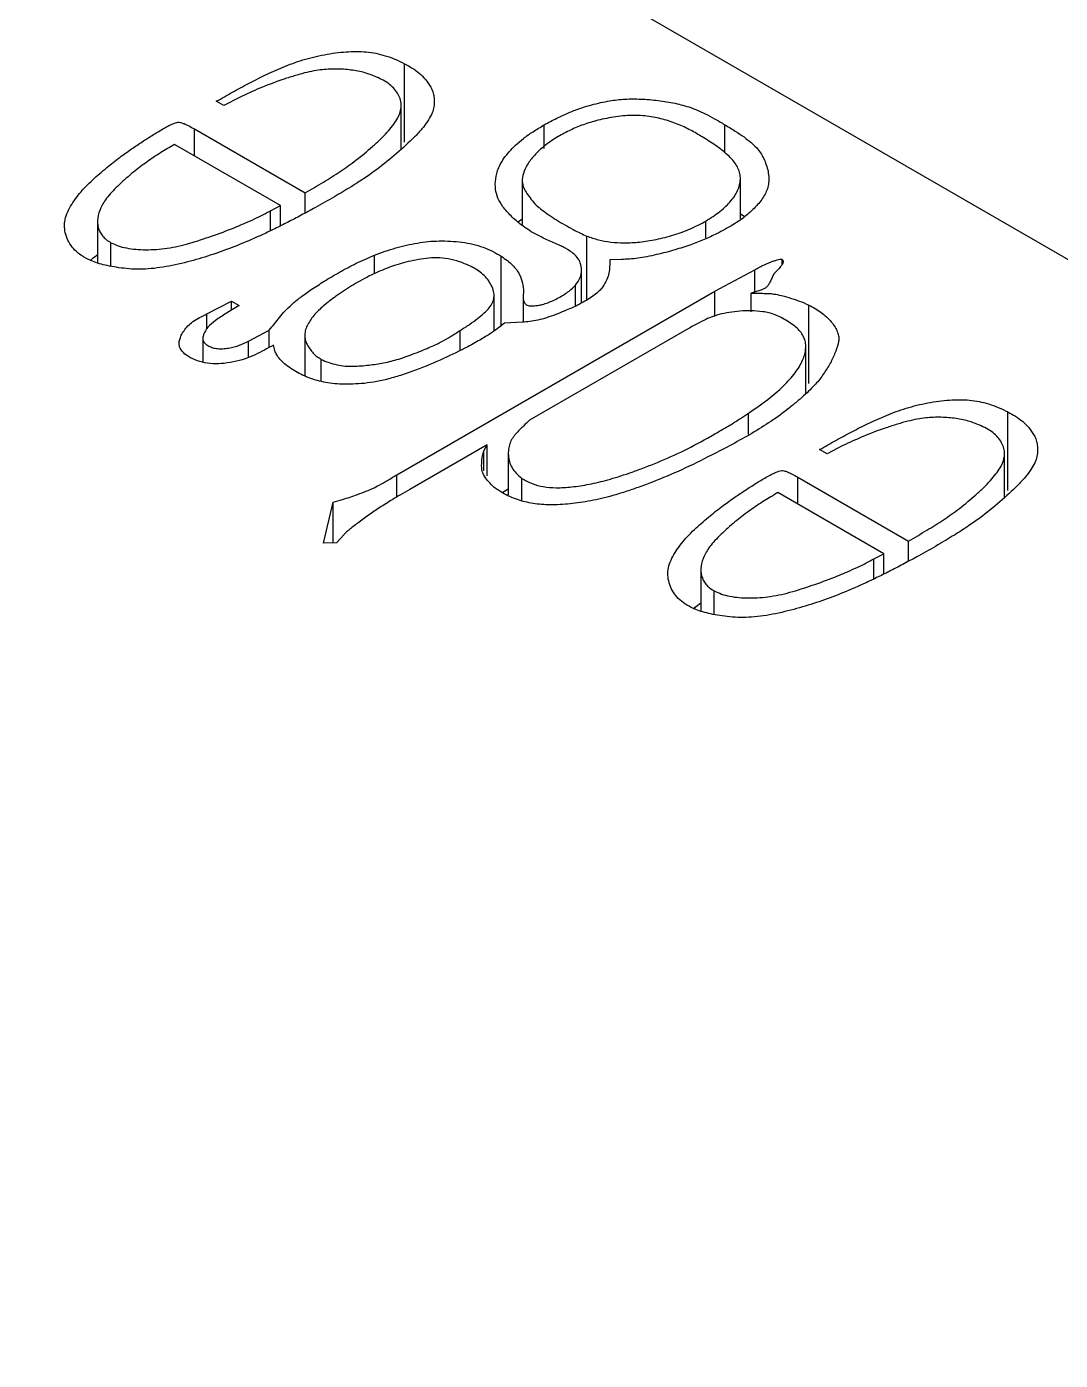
# Model space of a CAD drawing. Header units: millimetres. Extents: x 0 to 210, y 0 to 297.
# Drawn here: x 165.54 to 170.92, y 269.23 to 276.16 of the extents above; entities that cross this region are included whole.
import ezdxf

# ---------------------------------------------------------------- set-up
doc = ezdxf.new("R2010")
doc.units = ezdxf.units.MM

msp = doc.modelspace()

# ---------------------------------------------------------------- linework, layer by layer
at = {"color": 7, "linetype": 'Continuous', "lineweight": 25}
for p, q in [((158.5049, 282.146), (201.6031, 257.2659)), ((167.5098, 275.5634), (167.5098, 275.9717)), ((166.57, 275.7537), (166.531, 275.7762)), ((166.6518, 275.7966), (166.57, 275.7537)), ((167.4928, 275.5306), (167.4928, 275.7538)), ((166.4171, 275.6325), (166.9935, 275.2998)), ((166.4171, 275.4925), (166.4171, 275.6325)), ((168.237, 275.531), (168.237, 275.6542)), ((166.8653, 275.2337), (166.3137, 275.5522)), ((168.1225, 275.3627), (168.1225, 275.1356)), ((169.2575, 275.1656), (169.2575, 275.3739)), ((166.9935, 275.196), (166.9935, 275.2998)), ((166.8121, 275.2072), (166.8653, 275.2337)), ((166.8653, 275.1301), (166.8653, 275.2337)), ((165.913, 275.1531), (165.913, 274.9378)), ((166.8121, 275.1028), (166.8121, 275.2072)), ((168.1037, 275.1508), (168.1225, 275.1642)), ((169.0771, 275.0661), (169.0771, 275.1528)), ((169.2575, 275.1908), (169.2767, 275.1778)), ((168.458, 274.7475), (168.458, 275.0748)), ((165.9826, 274.9219), (165.9826, 275.0407)), ((167.3547, 274.8791), (167.3547, 274.9762)), ((168.0129, 274.6102), (168.0129, 274.9701)), ((168.6394, 274.9537), (168.5787, 274.9515)), ((168.4316, 274.727), (168.4316, 274.8972)), ((169.1251, 274.7883), (169.3318, 274.8992)), ((169.3318, 274.7839), (169.3318, 274.8992)), ((169.4314, 274.8788), (169.4135, 274.8398)), ((168.4005, 274.713), (168.4005, 274.82)), ((169.3634, 274.7944), (169.3138, 274.778)), ((166.4825, 274.6699), (166.6101, 274.7357)), ((166.6101, 274.7357), (166.6491, 274.7131)), ((166.6101, 274.6878), (166.6101, 274.7357)), ((167.4697, 273.8327), (169.1251, 274.7883)), ((167.9759, 274.5836), (167.9759, 274.7677)), ((168.1277, 274.7598), (168.1277, 274.6279)), ((169.1251, 274.6558), (169.1251, 274.7883)), ((169.3138, 274.6812), (169.3138, 274.778)), ((166.4825, 274.5911), (166.4825, 274.6699)), ((169.6129, 274.3079), (169.6129, 274.7162)), ((166.6992, 274.5284), (166.8063, 274.5859)), ((166.8063, 274.4962), (166.8063, 274.5859)), ((168.1231, 274.627), (168.0303, 274.6227)), ((168.979, 274.5889), (168.1605, 274.1165)), ((166.4608, 274.5433), (166.4608, 274.4197)), ((166.6992, 274.446), (166.6992, 274.5284)), ((166.9913, 274.5588), (166.9913, 274.3495)), ((166.8379, 274.4726), (166.8279, 274.5077)), ((169.5975, 274.2595), (169.5975, 274.5012)), ((167.0763, 274.322), (167.0763, 274.4337)), ((170.6486, 273.7514), (170.6486, 274.1597)), ((167.9396, 273.9889), (167.5372, 273.7566)), ((167.9222, 273.9581), (167.9396, 273.9889)), ((167.9396, 273.8267), (167.9396, 273.9889)), ((169.7088, 273.9417), (169.6698, 273.9642)), ((169.7906, 273.9846), (169.7088, 273.9417)), ((167.9222, 273.8528), (167.9222, 273.9581)), ((168.05, 273.9438), (168.05, 273.7289)), ((170.6316, 273.7186), (170.6316, 273.9418)), ((167.4697, 273.7148), (167.4697, 273.8327)), ((168.0216, 273.7431), (168.05, 273.7595)), ((168.121, 273.699), (168.121, 273.8142)), ((169.5559, 273.8205), (170.1323, 273.4878)), ((169.5559, 273.6805), (169.5559, 273.8205)), ((167.0889, 273.4771), (167.1385, 273.6909)), ((167.1385, 273.4787), (167.1385, 273.6909)), ((170.0042, 273.4217), (169.4525, 273.7402)), ((167.157, 273.4793), (167.0889, 273.4771)), ((167.196, 273.5225), (167.157, 273.4793)), ((170.1323, 273.384), (170.1323, 273.4878)), ((169.9509, 273.3952), (170.0042, 273.4217)), ((170.0042, 273.3181), (170.0042, 273.4217)), ((169.0518, 273.3411), (169.0518, 273.1258)), ((169.9509, 273.2908), (169.9509, 273.3952)), ((169.1214, 273.1099), (169.1214, 273.2287))]:
    msp.add_line(p, q, dxfattribs=at)
at = {"color": 8, "linetype": 'Continuous', "lineweight": 25}
for p, q in [((169.1767, 275.5083), (169.1767, 275.6542)), ((169.4742, 274.9278), (169.4742, 274.9527)), ((167.7993, 274.4809), (167.7993, 274.5838)), ((169.2991, 274.0431), (169.2991, 274.1533))]:
    msp.add_line(p, q, dxfattribs=at)
at = {"color": 7, "linetype": 'Continuous', "lineweight": 25}
for points, knots in [([(166.531, 275.7762), (166.5592, 275.7922), (166.6144, 275.8235), (166.6982, 275.8689), (166.7846, 275.913), (166.8775, 275.955), (166.9792, 275.9935), (167.0734, 276.0159), (167.1496, 276.0287), (167.2051, 276.0344), (167.2586, 276.0359), (167.3107, 276.034), (167.3618, 276.027), (167.4119, 276.0137), (167.4625, 275.9957), (167.4936, 275.9799), (167.5098, 275.9717)], [0, 0, 0, 0, 0.102437, 0.200409, 0.297896, 0.401132, 0.506153, 0.611905, 0.663525, 0.711604, 0.757668, 0.801968, 0.846493, 0.892791, 0.944359, 1, 1, 1, 1]), ([(167.3711, 275.8995), (167.3518, 275.9077), (167.3121, 275.9245), (167.2404, 275.9392), (167.1626, 275.9456), (167.094, 275.9429), (167.0363, 275.9343), (166.9871, 275.9235), (166.9333, 275.9078), (166.8548, 275.8825), (166.7583, 275.8463), (166.6866, 275.8129), (166.6518, 275.7966)], [0, 0, 0, 0, 0.0885102, 0.1818497, 0.2787576, 0.378865, 0.4347387, 0.4995874, 0.5737214, 0.6581534, 0.8335519, 1, 1, 1, 1]), ([(167.5098, 275.9717), (167.5234, 275.9643), (167.5511, 275.9494), (167.5891, 275.9227), (167.6216, 275.8889), (167.6442, 275.8557), (167.6595, 275.8249), (167.6637, 275.7984), (167.6658, 275.7701), (167.6618, 275.7395), (167.6517, 275.706), (167.6289, 275.6702), (167.6006, 275.6307), (167.5469, 275.5748), (167.4696, 275.504), (167.3835, 275.4334), (167.3028, 275.3763), (167.229, 275.3291), (167.1424, 275.2775), (167.0798, 275.2421), (167.0468, 275.2234)], [0, 0, 0, 0, 0.036151, 0.073462, 0.115438, 0.165307, 0.193166, 0.222672, 0.254384, 0.288208, 0.32564, 0.368103, 0.415896, 0.469262, 0.58255, 0.696887, 0.758896, 0.82985, 0.910352, 1, 1, 1, 1]), ([(166.9935, 275.2998), (167.0252, 275.3186), (167.0866, 275.355), (167.1772, 275.4106), (167.2627, 275.4723), (167.3312, 275.5291), (167.3847, 275.5776), (167.4186, 275.6139), (167.4479, 275.6482), (167.4715, 275.6809), (167.4865, 275.7128), (167.4939, 275.7441), (167.4921, 275.775), (167.4827, 275.8049), (167.4656, 275.8332), (167.4404, 275.8586), (167.4095, 275.8813), (167.384, 275.8934), (167.3711, 275.8995)], [0, 0, 0, 0, 0.110128, 0.213106, 0.319622, 0.4412, 0.502942, 0.560634, 0.614105, 0.66317, 0.708994, 0.752322, 0.795313, 0.837707, 0.879693, 0.920276, 0.959614, 1, 1, 1, 1]), ([(168.237, 275.6542), (168.2585, 275.6657), (168.2991, 275.6875), (168.3608, 275.7155), (168.417, 275.7385), (168.4847, 275.7589), (168.56, 275.777), (168.6467, 275.7885), (168.7318, 275.7892), (168.8188, 275.7827), (168.9066, 275.7695), (168.9776, 275.7517), (169.0324, 275.7313), (169.0773, 275.7105), (169.1263, 275.6845), (169.1592, 275.6647), (169.1767, 275.6542)], [0, 0, 0, 0, 0.081637, 0.153973, 0.217937, 0.272801, 0.365977, 0.443984, 0.518273, 0.601478, 0.686924, 0.769818, 0.815084, 0.867963, 0.92952, 1, 1, 1, 1]), ([(169.0665, 275.5863), (169.0467, 275.5984), (169.0068, 275.6227), (168.9396, 275.6551), (168.8652, 275.6818), (168.7962, 275.6963), (168.7384, 275.7027), (168.6925, 275.703), (168.645, 275.7004), (168.5817, 275.6917), (168.5086, 275.6769), (168.4309, 275.6527), (168.3637, 275.6227), (168.3226, 275.6001), (168.3013, 275.5884)], [0, 0, 0, 0, 0.09754, 0.19635, 0.295053, 0.39248, 0.442628, 0.493773, 0.546959, 0.603644, 0.713468, 0.80818, 0.900693, 1, 1, 1, 1]), ([(165.8866, 274.9439), (165.8707, 274.9512), (165.839, 274.9656), (165.8017, 274.994), (165.7732, 275.0268), (165.7528, 275.0634), (165.7424, 275.1022), (165.7396, 275.1418), (165.7486, 275.1815), (165.7727, 275.2339), (165.8165, 275.2976), (165.8856, 275.3671), (165.9574, 275.4291), (166.0249, 275.4824), (166.0871, 275.5266), (166.1432, 275.5649), (166.1978, 275.5993), (166.2426, 275.6266), (166.2773, 275.6458), (166.2988, 275.6571), (166.3165, 275.6634), (166.3313, 275.6683), (166.3477, 275.6655), (166.3666, 275.6593), (166.3899, 275.6473), (166.4073, 275.6378), (166.4171, 275.6325)], [0, 0, 0, 0, 0.037801, 0.075322, 0.114471, 0.156308, 0.199319, 0.241463, 0.284567, 0.328386, 0.41718, 0.505719, 0.587865, 0.65895, 0.719802, 0.772559, 0.821481, 0.871287, 0.894097, 0.911837, 0.925164, 0.93372, 0.94211, 0.955216, 0.974851, 1, 1, 1, 1]), ([(168.1695, 275.0976), (168.1471, 275.1126), (168.1032, 275.1421), (168.0522, 275.1903), (168.0131, 275.2373), (167.9892, 275.2844), (167.9805, 275.3338), (167.9842, 275.3779), (167.9929, 275.4167), (168.008, 275.4479), (168.0271, 275.4808), (168.0545, 275.5144), (168.0879, 275.5491), (168.1287, 275.5845), (168.1798, 275.6195), (168.2174, 275.6423), (168.237, 275.6542)], [0, 0, 0, 0, 0.094419, 0.185224, 0.269164, 0.342817, 0.418412, 0.505259, 0.553252, 0.604875, 0.659763, 0.718984, 0.781707, 0.849475, 0.921791, 1, 1, 1, 1]), ([(169.1767, 275.6542), (169.195, 275.6432), (169.2293, 275.6225), (169.2756, 275.5921), (169.3118, 275.5631), (169.3414, 275.5359), (169.3632, 275.5079), (169.3796, 275.4781), (169.3928, 275.4459), (169.4025, 275.4119), (169.4057, 275.3777), (169.405, 275.3448), (169.396, 275.3142), (169.3786, 275.276), (169.3426, 275.2313), (169.2884, 275.1799), (169.2185, 275.1311), (169.1628, 275.102), (169.134, 275.087)], [0, 0, 0, 0, 0.069532, 0.130684, 0.185123, 0.232356, 0.277174, 0.324973, 0.375016, 0.428527, 0.481945, 0.531575, 0.57853, 0.62318, 0.711825, 0.802159, 0.897678, 1, 1, 1, 1]), ([(168.3013, 275.5884), (168.2789, 275.5734), (168.2354, 275.5443), (168.1852, 275.4965), (168.1477, 275.4489), (168.1278, 275.4027), (168.1197, 275.3614), (168.1282, 275.3259), (168.1474, 275.2954), (168.1688, 275.2655), (168.1944, 275.2365), (168.226, 275.2099), (168.262, 275.1844), (168.3013, 275.1589), (168.3427, 275.1335), (168.3849, 275.1107), (168.4226, 275.0908), (168.4471, 275.0797), (168.458, 275.0748)], [0, 0, 0, 0, 0.097179, 0.188578, 0.27415, 0.352935, 0.422054, 0.476955, 0.527449, 0.581569, 0.635579, 0.687338, 0.739861, 0.797129, 0.855011, 0.911481, 0.960958, 1, 1, 1, 1]), ([(169.0771, 275.1528), (169.1027, 275.1691), (169.1537, 275.2018), (169.2024, 275.2491), (169.232, 275.2886), (169.2465, 275.3185), (169.2558, 275.3483), (169.2588, 275.3779), (169.2536, 275.407), (169.2428, 275.4357), (169.2238, 275.4635), (169.1904, 275.4995), (169.1389, 275.5415), (169.0905, 275.5714), (169.0665, 275.5863)], [0, 0, 0, 0, 0.133364, 0.265863, 0.330538, 0.393132, 0.453612, 0.513263, 0.571868, 0.630421, 0.6903, 0.752112, 0.87734, 1, 1, 1, 1]), ([(166.3137, 275.5522), (166.2897, 275.538), (166.2404, 275.5089), (166.1691, 275.4606), (166.0961, 275.4059), (166.0381, 275.3546), (165.9942, 275.3114), (165.966, 275.2801), (165.9451, 275.2504), (165.9248, 275.214), (165.9109, 275.1706), (165.9136, 275.1283), (165.9242, 275.097), (165.9384, 275.0759), (165.957, 275.0567), (165.9741, 275.046), (165.9826, 275.0407)], [0, 0, 0, 0, 0.100154, 0.205666, 0.320598, 0.449523, 0.514818, 0.573559, 0.627866, 0.676869, 0.766448, 0.849622, 0.88947, 0.926821, 0.963605, 1, 1, 1, 1]), ([(167.0468, 275.2234), (167.0218, 275.21), (166.9737, 275.1841), (166.904, 275.147), (166.837, 275.1143), (166.7562, 275.075), (166.6587, 275.0332), (166.5442, 274.9885), (166.4261, 274.9517), (166.3239, 274.9259), (166.2395, 274.9106), (166.1782, 274.9037), (166.1194, 274.9015), (166.0639, 274.9052), (166.0125, 274.9121), (165.9653, 274.9203), (165.9231, 274.9306), (165.8985, 274.9396), (165.8866, 274.9439)], [0, 0, 0, 0, 0.075818, 0.146134, 0.211033, 0.271018, 0.381064, 0.480958, 0.578429, 0.679177, 0.728658, 0.774831, 0.817912, 0.859199, 0.898477, 0.935337, 0.968612, 1, 1, 1, 1]), ([(165.9826, 275.0407), (165.9951, 275.0351), (166.0198, 275.0238), (166.0637, 275.0118), (166.1126, 275.0056), (166.1653, 275.0031), (166.2205, 275.0055), (166.2772, 275.0116), (166.3345, 275.0223), (166.4121, 275.043), (166.5093, 275.0749), (166.6052, 275.1103), (166.6778, 275.1414), (166.7284, 275.1634), (166.7726, 275.1853), (166.7994, 275.2002), (166.8121, 275.2072)], [0, 0, 0, 0, 0.050171, 0.099428, 0.152037, 0.20783, 0.266356, 0.326349, 0.390018, 0.456483, 0.596391, 0.743557, 0.815973, 0.882605, 0.944135, 1, 1, 1, 1]), ([(168.458, 275.0748), (168.478, 275.0681), (168.5173, 275.0549), (168.5832, 275.0425), (168.6559, 275.0388), (168.736, 275.0429), (168.8233, 275.0568), (168.9127, 275.0801), (169.0002, 275.1118), (169.0514, 275.1391), (169.0771, 275.1528)], [0, 0, 0, 0, 0.101296, 0.199204, 0.300587, 0.418843, 0.549613, 0.695448, 0.847132, 1, 1, 1, 1]), ([(168.362, 275.003), (168.3596, 275.0049), (168.3533, 275.0099), (168.3368, 275.0169), (168.3158, 275.0282), (168.2757, 275.0446), (168.2247, 275.0672), (168.1873, 275.0878), (168.1695, 275.0976)], [0, 0, 0, 0, 0.047472, 0.12718, 0.239403, 0.388043, 0.708298, 1, 1, 1, 1]), ([(169.134, 275.087), (169.1129, 275.0768), (169.0699, 275.0562), (168.9972, 275.0282), (168.9139, 275.0021), (168.8376, 274.9815), (168.7726, 274.9676), (168.7255, 274.9595), (168.6813, 274.9547), (168.6529, 274.954), (168.6394, 274.9537)], [0, 0, 0, 0, 0.148809, 0.302308, 0.471704, 0.661058, 0.757333, 0.846417, 0.926623, 1, 1, 1, 1]), ([(167.3547, 274.9762), (167.3908, 274.9894), (167.4608, 275.0151), (167.5568, 275.0364), (167.6332, 275.0473), (167.6913, 275.0503), (167.7501, 275.049), (167.8091, 275.0437), (167.8663, 275.0334), (167.9203, 275.0177), (167.9699, 274.9964), (167.9984, 274.979), (168.0129, 274.9701)], [0, 0, 0, 0, 0.176069, 0.342041, 0.42182, 0.500567, 0.581935, 0.664294, 0.7465, 0.828648, 0.912724, 1, 1, 1, 1]), ([(168.4005, 274.82), (168.4095, 274.8329), (168.4273, 274.8582), (168.4338, 274.8978), (168.4273, 274.9333), (168.4112, 274.963), (168.3881, 274.9855), (168.3702, 274.9975), (168.362, 275.003)], [0, 0, 0, 0, 0.212545, 0.415954, 0.602183, 0.757644, 0.889447, 1, 1, 1, 1]), ([(165.8754, 274.946), (165.8781, 274.9492), (165.888, 274.961), (165.9025, 274.971), (165.913, 274.9784)], [0, 0, 0, 0, 0.273032, 1, 1, 1, 1]), ([(166.8063, 274.5859), (166.8155, 274.5968), (166.8339, 274.6186), (166.8601, 274.6519), (166.8879, 274.6862), (166.9246, 274.7209), (166.9697, 274.7585), (167.0274, 274.7981), (167.0945, 274.842), (167.1722, 274.8879), (167.2583, 274.9344), (167.3224, 274.9622), (167.3547, 274.9762)], [0, 0, 0, 0, 0.07169, 0.142869, 0.215358, 0.294748, 0.382354, 0.484358, 0.599588, 0.727317, 0.862777, 1, 1, 1, 1]), ([(167.8562, 274.9168), (167.8368, 274.9255), (167.8003, 274.9418), (167.7395, 274.9564), (167.6803, 274.9642), (167.6046, 274.958), (167.5181, 274.9412), (167.4219, 274.9112), (167.3319, 274.8705), (167.2746, 274.839), (167.244, 274.8221)], [0, 0, 0, 0, 0.104, 0.194994, 0.277886, 0.35821, 0.515961, 0.663644, 0.820316, 1, 1, 1, 1]), ([(168.0129, 274.9701), (168.0239, 274.9626), (168.0454, 274.948), (168.0721, 274.9246), (168.0932, 274.9009), (168.1123, 274.8696), (168.1254, 274.8313), (168.1301, 274.7944), (168.1276, 274.7688), (168.1276, 274.7541), (168.1285, 274.7437), (168.1304, 274.735), (168.1352, 274.7265), (168.1421, 274.7184), (168.1528, 274.7128), (168.1662, 274.7107), (168.1835, 274.712), (168.2052, 274.7141), (168.2301, 274.7194), (168.2567, 274.7284), (168.2857, 274.7401), (168.3233, 274.7602), (168.3659, 274.7856), (168.3897, 274.8093), (168.4005, 274.82)], [0, 0, 0, 0, 0.063181, 0.123541, 0.17995, 0.234112, 0.336907, 0.430548, 0.471089, 0.502459, 0.524718, 0.538582, 0.558426, 0.582421, 0.595393, 0.611106, 0.63206, 0.660002, 0.692666, 0.730118, 0.774183, 0.824169, 0.920402, 1, 1, 1, 1]), ([(168.5787, 274.9515), (168.5783, 274.9397), (168.5774, 274.9167), (168.5749, 274.8822), (168.5626, 274.8466), (168.5455, 274.8152), (168.5226, 274.7883), (168.4971, 274.7675), (168.4665, 274.7458), (168.4422, 274.7324), (168.4295, 274.7253)], [0, 0, 0, 0, 0.141903, 0.274333, 0.411302, 0.574637, 0.666816, 0.768039, 0.878259, 1, 1, 1, 1]), ([(169.3318, 274.8992), (169.3485, 274.9084), (169.379, 274.9254), (169.419, 274.9423), (169.4472, 274.9509), (169.4596, 274.9551), (169.4709, 274.9562), (169.4733, 274.9537), (169.4742, 274.9527)], [0, 0, 0, 0, 0.3912105, 0.7152531, 0.8376369, 0.9227347, 0.9702826, 1, 1, 1, 1]), ([(169.4742, 274.9527), (169.4753, 274.9515), (169.4786, 274.9481), (169.4815, 274.9394), (169.4731, 274.9248), (169.4613, 274.9095), (169.449, 274.8959), (169.4406, 274.8877), (169.4359, 274.882), (169.4325, 274.8796), (169.4314, 274.8788)], [0, 0, 0, 0, 0.050452, 0.146325, 0.316003, 0.607335, 0.768815, 0.884963, 0.962396, 1, 1, 1, 1]), ([(167.7993, 274.5838), (167.8158, 274.5943), (167.8474, 274.6146), (167.8898, 274.6447), (167.9236, 274.6737), (167.9519, 274.7008), (167.9705, 274.7286), (167.9766, 274.7578), (167.9757, 274.7882), (167.9624, 274.819), (167.9447, 274.8489), (167.9194, 274.8753), (167.8913, 274.8987), (167.8677, 274.9109), (167.8562, 274.9168)], [0, 0, 0, 0, 0.111101, 0.212536, 0.302611, 0.38386, 0.459045, 0.533425, 0.611877, 0.695471, 0.779655, 0.857979, 0.93054, 1, 1, 1, 1]), ([(167.244, 274.8221), (167.2163, 274.8044), (167.1642, 274.7711), (167.0967, 274.7199), (167.0416, 274.6695), (167.0111, 274.625), (166.9943, 274.589), (166.9904, 274.5622), (166.9926, 274.5359), (167.0031, 274.5107), (167.0181, 274.4876), (167.0335, 274.4663), (167.0536, 274.4486), (167.0689, 274.4386), (167.0763, 274.4337)], [0, 0, 0, 0, 0.161117, 0.302874, 0.433473, 0.56191, 0.624027, 0.684539, 0.742848, 0.801157, 0.857909, 0.909711, 0.956247, 1, 1, 1, 1]), ([(169.4135, 274.8398), (169.4108, 274.8341), (169.4059, 274.8238), (169.3948, 274.8104), (169.3814, 274.7998), (169.3692, 274.7962), (169.3634, 274.7944)], [0, 0, 0, 0, 0.314556, 0.576036, 0.801328, 1, 1, 1, 1]), ([(168.4295, 274.7253), (168.4224, 274.7215), (168.4061, 274.7128), (168.3761, 274.6997), (168.3393, 274.6837), (168.2965, 274.6664), (168.2508, 274.6503), (168.2061, 274.6375), (168.1638, 274.6293), (168.1362, 274.6277), (168.1231, 274.627)], [0, 0, 0, 0, 0.081775, 0.187228, 0.316348, 0.469557, 0.627, 0.766738, 0.889431, 1, 1, 1, 1]), ([(169.3138, 274.778), (169.3258, 274.7781), (169.3478, 274.7783), (169.3778, 274.7769), (169.4022, 274.7768), (169.4292, 274.7746), (169.4648, 274.7675), (169.5121, 274.7549), (169.5643, 274.7381), (169.5968, 274.7234), (169.6129, 274.7162)], [0, 0, 0, 0, 0.109919, 0.202185, 0.276613, 0.333763, 0.452373, 0.620935, 0.812811, 1, 1, 1, 1]), ([(166.8279, 274.5077), (166.8123, 274.499), (166.7815, 274.4818), (166.7341, 274.4568), (166.6812, 274.4347), (166.6206, 274.4194), (166.5591, 274.4101), (166.4987, 274.4104), (166.4432, 274.4208), (166.3958, 274.4411), (166.3571, 274.4671), (166.3399, 274.4942), (166.3364, 274.5177), (166.3401, 274.5377), (166.3488, 274.5599), (166.3629, 274.5835), (166.3823, 274.6076), (166.4093, 274.6305), (166.4426, 274.6516), (166.469, 274.6637), (166.4825, 274.6699)], [0, 0, 0, 0, 0.0678268, 0.1341915, 0.2014652, 0.2715257, 0.3401008, 0.3996329, 0.4581927, 0.5198254, 0.5824895, 0.641771, 0.6733059, 0.7098304, 0.7504796, 0.7964914, 0.8453028, 0.8945232, 0.9460176, 1, 1, 1, 1]), ([(166.6491, 274.7131), (166.6264, 274.6996), (166.5845, 274.6747), (166.5283, 274.6382), (166.4846, 274.6025), (166.4666, 274.5702), (166.4596, 274.5455), (166.4625, 274.5287), (166.473, 274.514), (166.4907, 274.5024), (166.5122, 274.4932), (166.538, 274.4886), (166.5661, 274.4886), (166.6054, 274.4933), (166.6529, 274.5054), (166.684, 274.5208), (166.6992, 274.5284)], [0, 0, 0, 0, 0.146154, 0.270283, 0.3796592, 0.4829153, 0.5306559, 0.5735077, 0.6120329, 0.652326, 0.6919341, 0.7308449, 0.7710762, 0.8168614, 0.9100747, 1, 1, 1, 1]), ([(169.5021, 274.6322), (169.4917, 274.6385), (169.4719, 274.6506), (169.4394, 274.6649), (169.4076, 274.6759), (169.3652, 274.6836), (169.3142, 274.6874), (169.2552, 274.6855), (169.1998, 274.678), (169.1527, 274.6691), (169.1116, 274.6569), (169.0743, 274.6397), (169.0284, 274.6171), (168.9965, 274.5989), (168.979, 274.5889)], [0, 0, 0, 0, 0.075194, 0.142316, 0.202428, 0.257555, 0.36135, 0.455632, 0.549325, 0.642497, 0.70059, 0.777818, 0.877939, 1, 1, 1, 1]), ([(169.6129, 274.7162), (169.6244, 274.7105), (169.6477, 274.6988), (169.6789, 274.6781), (169.707, 274.6545), (169.731, 274.6286), (169.7506, 274.602), (169.7632, 274.5757), (169.7704, 274.5505), (169.768, 274.5174), (169.7528, 274.4745), (169.7301, 274.4202), (169.6958, 274.3648), (169.6621, 274.3185), (169.6273, 274.2816), (169.595, 274.251), (169.5567, 274.2172), (169.4984, 274.1693), (169.4201, 274.1114), (169.3188, 274.0486), (169.2148, 273.9906), (169.1432, 273.9538), (169.1071, 273.9353)], [0, 0, 0, 0, 0.028058, 0.057059, 0.087425, 0.119547, 0.150857, 0.179862, 0.206783, 0.23213, 0.285536, 0.346518, 0.410829, 0.473533, 0.507107, 0.545437, 0.588144, 0.63618, 0.732881, 0.822999, 0.910757, 1, 1, 1, 1]), ([(168.0303, 274.6227), (168.0208, 274.6147), (167.9999, 274.5969), (167.9692, 274.5746), (167.9379, 274.5553), (167.9094, 274.5381), (167.8756, 274.5194), (167.8515, 274.5063), (167.8388, 274.4994)], [0, 0, 0, 0, 0.176496, 0.387823, 0.512395, 0.655035, 0.818415, 1, 1, 1, 1]), ([(169.2991, 274.1533), (169.3334, 274.1768), (169.3992, 274.2219), (169.4698, 274.2817), (169.5141, 274.329), (169.542, 274.3628), (169.5648, 274.3958), (169.5816, 274.4279), (169.5933, 274.4589), (169.5977, 274.4884), (169.5978, 274.5163), (169.5907, 274.5425), (169.5781, 274.5673), (169.5588, 274.5905), (169.5338, 274.6126), (169.5128, 274.6255), (169.5021, 274.6322)], [0, 0, 0, 0, 0.170133, 0.326419, 0.399324, 0.46768, 0.53351, 0.595717, 0.653673, 0.708402, 0.75953, 0.807839, 0.854763, 0.902008, 0.949845, 1, 1, 1, 1]), ([(167.0763, 274.4337), (167.0896, 274.4276), (167.1151, 274.4161), (167.1578, 274.405), (167.2002, 274.398), (167.2563, 274.397), (167.3236, 274.4031), (167.4039, 274.4144), (167.4854, 274.4355), (167.553, 274.4601), (167.6074, 274.4822), (167.6444, 274.4982), (167.6767, 274.5121), (167.7118, 274.5301), (167.7521, 274.5538), (167.7831, 274.5734), (167.7993, 274.5838)], [0, 0, 0, 0, 0.06016, 0.114816, 0.16603, 0.216215, 0.313511, 0.408032, 0.509881, 0.630227, 0.692282, 0.746916, 0.795163, 0.836008, 0.91398, 1, 1, 1, 1]), ([(166.927, 274.3804), (166.9155, 274.3886), (166.8938, 274.4041), (166.867, 274.4278), (166.8485, 274.4505), (166.8413, 274.4656), (166.8379, 274.4726)], [0, 0, 0, 0, 0.297002, 0.561541, 0.794065, 1, 1, 1, 1]), ([(167.8388, 274.4994), (167.7975, 274.4786), (167.7109, 274.4348), (167.5926, 274.3858), (167.4929, 274.3502), (167.4199, 274.3295), (167.3519, 274.3148), (167.2875, 274.3066), (167.2281, 274.3042), (167.1735, 274.3044), (167.124, 274.309), (167.0789, 274.3171), (167.0368, 274.3281), (166.9982, 274.3431), (166.9606, 274.3601), (166.9384, 274.3735), (166.927, 274.3804)], [0, 0, 0, 0, 0.156579, 0.328357, 0.414551, 0.491046, 0.559912, 0.621499, 0.678358, 0.72953, 0.776781, 0.820886, 0.863976, 0.908218, 0.953183, 1, 1, 1, 1]), ([(169.6698, 273.9642), (169.698, 273.9802), (169.7532, 274.0115), (169.837, 274.0569), (169.9234, 274.1011), (170.0163, 274.143), (170.118, 274.1815), (170.2122, 274.2039), (170.2884, 274.2167), (170.3439, 274.2224), (170.3974, 274.2239), (170.4495, 274.222), (170.5006, 274.215), (170.5507, 274.2018), (170.6013, 274.1837), (170.6324, 274.1679), (170.6486, 274.1597)], [0, 0, 0, 0, 0.102437, 0.200409, 0.297896, 0.401132, 0.506153, 0.611905, 0.663525, 0.711604, 0.757668, 0.801968, 0.846493, 0.892791, 0.944359, 1, 1, 1, 1]), ([(168.1605, 274.1165), (168.1497, 274.1064), (168.1249, 274.0835), (168.0941, 274.0524), (168.0701, 274.0222), (168.0566, 273.9951), (168.0504, 273.9652), (168.0493, 273.9331), (168.0544, 273.9008), (168.0686, 273.8696), (168.0899, 273.8403), (168.1106, 273.8229), (168.121, 273.8142)], [0, 0, 0, 0, 0.108707, 0.248902, 0.329678, 0.4143, 0.507644, 0.606754, 0.70917, 0.805762, 0.902489, 1, 1, 1, 1]), ([(168.121, 273.8142), (168.1377, 273.8046), (168.1699, 273.7862), (168.2321, 273.7691), (168.3036, 273.7641), (168.3842, 273.7691), (168.4747, 273.7834), (168.5548, 273.8023), (168.6231, 273.8232), (168.6815, 273.8419), (168.7436, 273.865), (168.8349, 273.8999), (168.9518, 273.9518), (169.0641, 274.0102), (169.1487, 274.0599), (169.2069, 274.0935), (169.2561, 274.1244), (169.2855, 274.1441), (169.2991, 274.1533)], [0, 0, 0, 0, 0.04896, 0.09417, 0.140952, 0.197788, 0.262779, 0.33663, 0.378057, 0.424467, 0.476168, 0.532337, 0.653486, 0.784129, 0.848064, 0.905763, 0.956226, 1, 1, 1, 1]), ([(170.5099, 274.0875), (170.4906, 274.0957), (170.4509, 274.1125), (170.3792, 274.1272), (170.3014, 274.1336), (170.2328, 274.1309), (170.1751, 274.1223), (170.1259, 274.1115), (170.0722, 274.0958), (169.9936, 274.0706), (169.8971, 274.0344), (169.8255, 274.0009), (169.7906, 273.9846)], [0, 0, 0, 0, 0.08851, 0.18185, 0.278758, 0.378865, 0.434739, 0.499587, 0.573721, 0.658153, 0.833552, 1, 1, 1, 1]), ([(170.6486, 274.1597), (170.6622, 274.1523), (170.69, 274.1374), (170.728, 274.1107), (170.7604, 274.0769), (170.783, 274.0437), (170.7983, 274.0129), (170.8025, 273.9864), (170.8046, 273.9581), (170.8006, 273.9275), (170.7905, 273.894), (170.7677, 273.8582), (170.7394, 273.8187), (170.6857, 273.7628), (170.6084, 273.692), (170.5223, 273.6214), (170.4416, 273.5643), (170.3678, 273.5171), (170.2813, 273.4655), (170.2186, 273.4301), (170.1856, 273.4114)], [0, 0, 0, 0, 0.0361509, 0.0734624, 0.115438, 0.1653073, 0.1931658, 0.2226724, 0.2543837, 0.2882075, 0.3256401, 0.3681027, 0.4158955, 0.4692616, 0.5825501, 0.6968866, 0.7588961, 0.8298505, 0.9103524, 1, 1, 1, 1]), ([(170.1323, 273.4878), (170.164, 273.5066), (170.2254, 273.543), (170.316, 273.5986), (170.4015, 273.6603), (170.47, 273.7171), (170.5235, 273.7656), (170.5575, 273.8019), (170.5867, 273.8362), (170.6103, 273.8689), (170.6253, 273.9008), (170.6327, 273.9321), (170.6309, 273.963), (170.6215, 273.9929), (170.6044, 274.0212), (170.5792, 274.0466), (170.5483, 274.0693), (170.5228, 274.0814), (170.5099, 274.0875)], [0, 0, 0, 0, 0.110128, 0.213106, 0.319622, 0.4412, 0.502942, 0.560634, 0.614105, 0.66317, 0.708994, 0.752322, 0.795313, 0.837707, 0.879693, 0.920276, 0.959614, 1, 1, 1, 1]), ([(167.9823, 273.7627), (167.9729, 273.7713), (167.9539, 273.7889), (167.9288, 273.8179), (167.9111, 273.8528), (167.9109, 273.8916), (167.9142, 273.9274), (167.9198, 273.9492), (167.9222, 273.9581)], [0, 0, 0, 0, 0.149494, 0.303178, 0.474612, 0.677112, 0.867886, 1, 1, 1, 1]), ([(169.1071, 273.9353), (169.0561, 273.9095), (168.9578, 273.8597), (168.8283, 273.8052), (168.7285, 273.7683), (168.6601, 273.7444), (168.5962, 273.7249), (168.5189, 273.705), (168.4279, 273.687), (168.3381, 273.678), (168.2705, 273.6759), (168.2234, 273.6781), (168.179, 273.6833), (168.1366, 273.6914), (168.0964, 273.7039), (168.0567, 273.7193), (168.0183, 273.7393), (167.9947, 273.7546), (167.9823, 273.7627)], [0, 0, 0, 0, 0.156093, 0.300824, 0.368141, 0.428905, 0.484628, 0.534238, 0.623771, 0.705028, 0.743082, 0.779191, 0.813459, 0.847226, 0.881418, 0.918102, 0.957065, 1, 1, 1, 1]), ([(167.1385, 273.6909), (167.1549, 273.6953), (167.1847, 273.7035), (167.2271, 273.7165), (167.2686, 273.7318), (167.3082, 273.7461), (167.3464, 273.7625), (167.3819, 273.7811), (167.4241, 273.8049), (167.4536, 273.8229), (167.4697, 273.8327)], [0, 0, 0, 0, 0.131042, 0.237737, 0.346507, 0.48582, 0.574607, 0.689631, 0.831349, 1, 1, 1, 1]), ([(169.0254, 273.1319), (169.0095, 273.1392), (168.9778, 273.1536), (168.9405, 273.182), (168.912, 273.2148), (168.8917, 273.2514), (168.8812, 273.2902), (168.8784, 273.3298), (168.8874, 273.3695), (168.9115, 273.4219), (168.9554, 273.4856), (169.0244, 273.5551), (169.0962, 273.6171), (169.1637, 273.6704), (169.2259, 273.7146), (169.282, 273.7529), (169.3367, 273.7873), (169.3814, 273.8146), (169.4161, 273.8338), (169.4377, 273.8451), (169.4553, 273.8514), (169.4702, 273.8563), (169.4865, 273.8535), (169.5054, 273.8473), (169.5287, 273.8353), (169.5461, 273.8258), (169.5559, 273.8205)], [0, 0, 0, 0, 0.037801, 0.075322, 0.114471, 0.156308, 0.199319, 0.241463, 0.284567, 0.328386, 0.41718, 0.505719, 0.587865, 0.65895, 0.719802, 0.772559, 0.821481, 0.871287, 0.894097, 0.911837, 0.925164, 0.93372, 0.94211, 0.955216, 0.974851, 1, 1, 1, 1]), ([(167.5372, 273.7566), (167.5213, 273.7475), (167.4912, 273.7304), (167.4502, 273.7051), (167.4135, 273.6831), (167.3716, 273.6563), (167.3222, 273.6234), (167.2769, 273.5894), (167.2429, 273.5632), (167.2214, 273.5471), (167.2067, 273.5337), (167.1991, 273.5258), (167.196, 273.5225)], [0, 0, 0, 0, 0.126351, 0.238697, 0.338413, 0.425557, 0.591698, 0.764262, 0.845069, 0.91178, 0.963553, 1, 1, 1, 1]), ([(169.4525, 273.7402), (169.4285, 273.726), (169.3792, 273.6969), (169.3079, 273.6486), (169.2349, 273.5939), (169.1769, 273.5426), (169.1331, 273.4994), (169.1048, 273.4681), (169.0839, 273.4384), (169.0636, 273.402), (169.0497, 273.3586), (169.0524, 273.3163), (169.0631, 273.285), (169.0772, 273.2639), (169.0959, 273.2447), (169.1129, 273.234), (169.1214, 273.2287)], [0, 0, 0, 0, 0.100154, 0.205666, 0.320598, 0.449523, 0.514818, 0.573559, 0.627866, 0.676869, 0.766448, 0.849622, 0.88947, 0.926821, 0.963605, 1, 1, 1, 1]), ([(170.1856, 273.4114), (170.1606, 273.398), (170.1126, 273.3721), (170.0428, 273.335), (169.9758, 273.3023), (169.895, 273.263), (169.7976, 273.2212), (169.683, 273.1765), (169.5649, 273.1397), (169.4627, 273.1139), (169.3784, 273.0986), (169.317, 273.0917), (169.2582, 273.0895), (169.2027, 273.0932), (169.1513, 273.1001), (169.1042, 273.1083), (169.062, 273.1186), (169.0373, 273.1276), (169.0254, 273.1319)], [0, 0, 0, 0, 0.075818, 0.146134, 0.211033, 0.271018, 0.381064, 0.480958, 0.578429, 0.679177, 0.728658, 0.774831, 0.817912, 0.859199, 0.898477, 0.935337, 0.968612, 1, 1, 1, 1]), ([(169.1214, 273.2287), (169.1339, 273.2231), (169.1586, 273.2118), (169.2025, 273.1998), (169.2514, 273.1936), (169.3042, 273.1911), (169.3593, 273.1935), (169.416, 273.1996), (169.4734, 273.2103), (169.5509, 273.231), (169.6481, 273.2629), (169.744, 273.2983), (169.8166, 273.3294), (169.8672, 273.3514), (169.9114, 273.3733), (169.9382, 273.3882), (169.9509, 273.3952)], [0, 0, 0, 0, 0.0501713, 0.099428, 0.1520369, 0.2078301, 0.2663561, 0.3263487, 0.3900182, 0.4564829, 0.5963911, 0.7435571, 0.8159727, 0.8826047, 0.9441347, 1, 1, 1, 1]), ([(169.0142, 273.134), (169.0169, 273.1372), (169.0268, 273.149), (169.0413, 273.159), (169.0518, 273.1664)], [0, 0, 0, 0, 0.273032, 1, 1, 1, 1])]:
    msp.add_open_spline(points, degree=3, knots=knots, dxfattribs=at)

doc.saveas('drawing.dxf')
